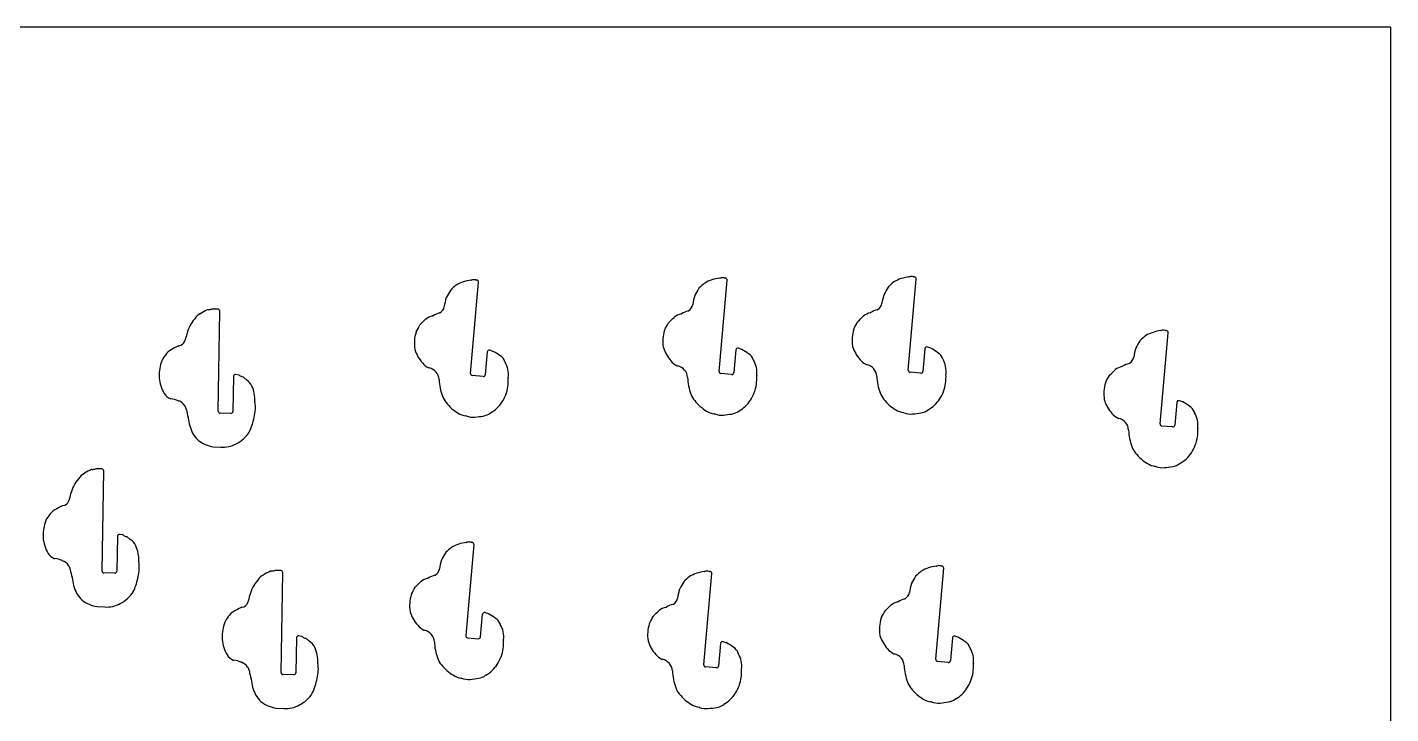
# Model space of a CAD drawing. Extents: x 0 to 821, y 0 to 548.
# Drawn here: x 543.2 to 820.6, y 408.6 to 548.2 of the extents above; entities that cross this region are included whole.
import ezdxf

# ---------------------------------------------------------------- set-up
doc = ezdxf.new("R2010")
doc.units = 0
doc.layers.add('WHITE', color=7, linetype='CONTINUOUS')

msp = doc.modelspace()

# ---------------------------------------------------------------- linework, layer by layer
at = {"layer": 'WHITE', "linetype": 'CONTINUOUS'}
for p, q in [((820.574183, 548.229817), (0, 548.229817)), ((820.574183, 0), (820.574183, 548.229817)), ((634.653925, 496.820281), (634.523657, 496.829866)), ((683.933925, 478.250281), (685.573533, 496.789747)), ((685.203925, 497.230281), (685.073466, 497.239589)), ((722.423925, 478.49028), (724.063925, 497.030281)), ((723.693533, 497.469747), (723.563925, 497.480281)), ((633.383925, 477.840281), (635.013935, 496.380382)), ((581.983925, 490.910281), (580.843925, 490.920281)), ((582.043863, 470.150344), (582.373925, 490.500281)), ((773.654402, 467.569678), (775.283925, 486.110281)), ((774.913533, 486.549747), (774.793925, 486.560281)), ((688.493925, 482.730281), (687.863662, 482.950108)), ((725.824126, 482.850411), (725.413925, 478.230281)), ((726.983925, 482.970281), (726.353925, 483.190281)), ((636.773925, 482.200281), (636.373924, 477.580278)), ((637.943925, 482.320281), (637.304125, 482.540409)), ((687.333925, 482.600281), (686.923924, 477.990282)), ((585.153949, 477.220091), (585.043925, 470.100281)), ((586.233545, 477.479729), (585.633925, 477.600281)), ((635.933925, 477.220281), (633.743526, 477.409759)), ((686.493925, 477.620281), (684.293526, 477.819759)), ((724.983527, 477.869759), (722.793925, 478.060281)), ((777.044126, 471.930411), (776.633925, 467.310281)), ((778.213925, 472.05028), (777.573925, 472.270281)), ((584.633925, 469.710281), (582.433925, 469.750281)), ((776.204405, 466.949681), (774.013925, 467.140281)), ((581.003745, 462.920047), (582.593925, 462.840281)), ((558.363925, 458.410281), (557.22432, 458.42032)), ((558.423925, 437.650281), (558.753925, 458.000281)), ((561.543925, 444.720281), (561.423925, 437.600281)), ((562.613925, 444.980281), (562.023949, 445.100092)), ((634.053924, 443.050282), (632.413925, 424.510281)), ((633.554234, 443.489742), (633.683925, 443.480281)), ((729.273925, 438.660281), (729.144043, 438.669752)), ((561.013925, 437.210281), (558.813864, 437.250345)), ((594.773925, 437.750281), (593.64442, 437.76033)), ((594.843925, 416.990281), (595.173863, 437.340346)), ((680.843925, 418.580281), (682.483924, 437.120282)), ((682.113925, 437.550281), (681.984043, 437.559752)), ((728.003925, 419.690281), (729.64398, 438.230024)), ((557.433925, 430.410281), (558.984382, 430.340471)), ((635.403446, 424.239882), (635.813925, 428.860281)), ((636.344125, 429.200409), (636.973925, 428.980281)), ((599.033925, 424.320281), (598.433949, 424.440092)), ((732.563925, 424.170281), (731.923662, 424.390108)), ((597.953925, 424.060281), (597.843925, 416.940281)), ((632.784319, 424.069815), (634.973925, 423.880281)), ((684.233925, 422.930281), (683.833924, 418.310278)), ((685.403925, 423.060281), (684.76367, 423.270325)), ((731.393925, 424.040281), (730.994391, 419.429676)), ((730.553925, 419.060281), (728.363448, 419.25988)), ((597.433925, 416.550281), (595.233864, 416.590345)), ((683.393925, 417.950281), (681.203922, 418.140281)), ((593.853925, 409.750281), (595.404164, 409.67967))]:
    msp.add_line(p, q, dxfattribs=at)
for centre, radius, start, end in [((634.519925, 488.652281), 8.2186, 96.9607, 119.571957), ((633.468015, 497.199151), 0.392844, -81.817839, -69.804867), ((634.033192, 495.519806), 1.37925, 73.102791, 108.146314), ((634.521808, 497.233531), 0.403669, -102.552195, -89.73752), ((634.619925, 496.425281), 0.39656, -6.501, 85.080338), ((685.045925, 489.054281), 8.21361, 96.7958, 119.397563), ((684.034101, 497.609504), 0.401309, -84.294367, -71.187081), ((684.611232, 495.930191), 1.37441, 73.813844, 109.011148), ((685.08539, 497.63147), 0.392063, -103.425395, -91.74287), ((685.17398, 496.82984), 0.401559, -5.730159, 85.723478), ((723.55661, 489.301243), 8.217878, 96.869443, 119.548965), ((722.565686, 497.855297), 0.395251, -88.83944, -77.034304), ((723.100258, 496.170475), 1.37401, 73.772372, 108.936327), ((723.571315, 497.882868), 0.402655, -102.490385, -91.051678), ((723.663892, 497.068944), 0.401897, -5.520573, 85.770494), ((650.336462, 481.622114), 24.7908, 148.080489, 151.870118), ((629.645546, 494.536252), 0.401043, 138.872091, 151.161937), ((638.268577, 486.007387), 12.5287, 128.880205, 135.428359), ((630.654581, 495.450638), 0.398246, 118.603478, 128.920725), ((679.376107, 493.514232), 0.399431, 148.945329, 158.570245), ((700.961163, 482.145166), 24.7949, 148.39241, 152.170986), ((680.174701, 494.919), 0.397495, 132.891527, 146.197086), ((688.833532, 486.411351), 12.5361, 128.881949, 135.421753), ((681.239926, 495.880643), 0.399528, 124.41127, 133.601219), ((726.561716, 490.841661), 9.569744, 161.360448, 172.503157), ((717.863406, 493.749808), 0.398946, 148.225541, 157.841348), ((739.45688, 482.394461), 24.795146, 148.417754, 152.196608), ((718.663925, 495.158281), 0.39753, 132.70086, 146.058), ((727.320925, 486.659281), 12.528678, 128.895496, 135.438), ((719.728872, 496.119924), 0.39971, 124.265657, 133.418088), ((626.214576, 491.75967), 1.851271, -59.161399, -10.573543), ((637.516155, 490.207967), 9.55889, 161.442339, 172.715693), ((628.845869, 493.15553), 0.402852, 157.409968, 166.413066), ((676.764264, 492.169484), 1.851543, -59.136372, -10.566108), ((688.066155, 490.617967), 9.55889, 161.442339, 172.715693), ((715.250724, 492.40516), 1.85005, -58.990746, -9.800747), ((582.70729, 484.1367), 7.242196, 138.974128, 165.254947), ((576.956213, 489.165691), 0.397971, -43.752519, -34.595977), ((579.642025, 487.53682), 2.74396, 116.131164, 149.251441), ((578.313378, 490.380066), 0.398299, -72.445551, -64.677221), ((582.751514, 483.693711), 7.631273, 111.989868, 124.003825), ((580.048993, 490.401199), 0.399856, 94.965529, 112.800535), ((579.741625, 495.058007), 4.26718, -86.335153, -76.408279), ((580.833925, 490.520281), 0.400125, 88.567904, 102.924), ((581.973925, 490.510281), 0.400125, -1.432096, 88.5679), ((540.72869, 573.705927), 119.060513, -46.188099, -45.462518), ((624.496457, 488.536957), 0.40078, 123.728181, 130.750256), ((626.646925, 485.636281), 4.01117, 104.487, 126.270008), ((625.562855, 489.916471), 0.404673, -78.506476, -61.835775), ((628.612741, 484.783807), 5.56619, 106.160465, 120.904944), ((626.963925, 490.524281), 0.406541, -75.822839, -60.587), ((673.981515, 487.906724), 0.397191, 132.372806, 150.705888), ((591.267925, 574.095281), 119.06, -46.173796, -45.456), ((675.051743, 488.950156), 0.394858, 123.453857, 132.817699), ((677.208456, 486.046677), 4.01117, 104.509601, 126.29503), ((676.108116, 490.31208), 0.393887, -75.987575, -60.219349), ((679.151157, 485.189062), 5.56481, 105.924782, 120.77583), ((677.510329, 490.918403), 0.394901, -73.223692, -58.935362), ((561.18625, 568.709305), 171.001, -28.570116, -28.03384), ((712.473883, 488.138436), 0.404043, 131.90629, 150.068643), ((629.735703, 574.323748), 119.068, -46.162512, -45.444313), ((713.547882, 489.194299), 0.395434, 124.571343, 133.823479), ((715.697506, 486.286431), 4.011393, 104.490864, 126.285971), ((714.599616, 490.552452), 0.393661, -76.164655, -60.35357), ((717.641519, 485.429165), 5.564702, 105.931234, 120.7738), ((716.001458, 491.15874), 0.395005, -73.431219, -59.181675), ((569.871251, 486.76674), 5.88517, -23.601631, -7.682666), ((629.704925, 483.928281), 7.76056, 162.978, 188.729448), ((622.669231, 486.103897), 0.396735, 153.68437, 165.966954), ((472.588914, 568.891723), 171.003564, -28.888112, -28.349887), ((623.437074, 487.5154), 0.394702, 135.935277, 153.763853), ((680.252814, 484.312923), 7.75652, 162.775236, 188.620676), ((673.225173, 486.493449), 0.39837, 151.99712, 163.019515), ((522.543022, 568.198055), 171.009791, -28.469027, -27.928971), ((718.742574, 484.55615), 7.755255, 162.795607, 188.570123), ((711.721643, 486.749725), 0.400092, 153.084418, 165.483859), ((778.541841, 475.74002), 12.528834, 128.90158, 135.443351), ((770.923925, 485.180281), 0.39829, 118.491645, 128.884), ((774.788491, 478.385228), 8.215352, 96.955026, 119.573185), ((773.784925, 486.935281), 0.395171, -88.729, -76.91926), ((774.319805, 485.250606), 1.373969, 73.777037, 108.917237), ((774.791119, 486.963686), 0.403415, -102.521234, -89.601586), ((774.883892, 486.148944), 0.401897, -5.520573, 85.770494), ((581.091808, 469.175186), 15.950708, 116.823136, 122.617504), ((574.074673, 483.049453), 0.402866, 95.764551, 116.606665), ((573.892774, 484.899266), 1.45587, -84.425035, -19.617866), ((622.430129, 482.766947), 0.396146, -177.617528, -167.322367), ((629.448648, 485.099128), 7.79014, -161.908444, -138.720514), ((672.971635, 483.247444), 0.3997, -165.931171, -156.80242), ((680.007012, 485.485009), 7.78055, -162.072101, -138.894625), ((687.734169, 482.570197), 0.401373, 71.178207, 175.701599), ((688.396925, 482.339281), 0.402852, 67.0629, 76.067241), ((683.711925, 473.594281), 10.3221, 52.9278, 62.024816), ((711.469638, 483.47678), 0.403017, -169.084416, -158.65552), ((718.501277, 485.726191), 7.78493, -162.074091, -138.909748), ((726.223744, 482.810343), 0.401622, 71.086619, 174.274218), ((726.886353, 482.582949), 0.399432, 66.832336, 75.860989), ((722.245762, 473.805895), 10.326473, 52.97534, 62.315299), ((777.783579, 479.92622), 9.560576, 161.370739, 172.525036), ((769.113565, 482.880101), 0.402313, 156.603101, 165.580865), ((790.617636, 471.370069), 24.79164, 148.129622, 151.919299), ((769.911724, 484.261944), 0.400656, 137.924567, 150.368209), ((579.343459, 477.308746), 9.309485, 163.134637, 182.640697), ((574.342211, 478.775609), 4.098045, 138.896698, 162.47459), ((570.939952, 481.718812), 0.401008, -38.397497, -28.119212), ((573.642381, 480.127492), 2.735534, 114.82372, 149.160698), ((626.424759, 482.349477), 3.70434, -139.825021, -114.921446), ((637.173743, 482.160343), 0.401808, 71.065406, 174.295667), ((637.846925, 481.929281), 0.402852, 67.0629, 76.067241), ((633.161925, 473.184281), 10.3221, 52.9278, 62.024816), ((638.392785, 479.631753), 2.04477, 16.418814, 60.993821), ((640.735785, 480.326736), 0.399151, -162.952676, -148.882747), ((636.153951, 477.591492), 4.93703, -6.99847, 30.813446), ((676.974401, 482.7599), 3.70434, -139.816457, -114.913965), ((688.942785, 480.041753), 2.04477, 16.418814, 60.993821), ((691.294444, 480.737575), 0.407678, -163.196652, -149.350196), ((686.703818, 478.000414), 4.93703, -6.985869, 30.81837), ((715.464326, 482.99999), 3.704731, -139.816736, -114.90198), ((727.436775, 480.289794), 2.038252, 16.237949, 59.738801), ((729.783497, 480.980668), 0.408105, -162.764151, -148.915688), ((725.196974, 478.226693), 4.941715, -6.819759, 30.974295), ((768.879223, 474.512789), 5.565739, 106.117482, 120.870369), ((767.237925, 480.245281), 0.397409, -75.988, -60.465518), ((766.481305, 481.485509), 1.85005, -59.011755, -9.81978), ((585.553104, 477.209244), 0.399302, 78.322317, 178.443384), ((586.150325, 477.091008), 0.39753, 55.766759, 77.916054), ((587.576374, 479.283282), 2.21785, -122.830319, -103.886629), ((586.945925, 476.739281), 0.403033, 48.320425, 75.906), ((625.040923, 479.343784), 0.395572, -116.593596, -104.222152), ((624.41294, 476.451005), 2.564857, 3.116365, 78.056305), ((633.783897, 477.808922), 0.401199, 175.517074, 264.22482), ((635.973925, 477.620281), 0.401995, -95.710593, -5.711), ((675.583925, 479.760281), 0.398121, -115.278, -101.65101), ((674.966951, 476.855816), 2.571069, 3.21404, 77.954431), ((684.333897, 478.218922), 0.401199, 175.517074, 264.22482), ((686.523925, 478.020281), 0.401123, -94.289153, -4.289), ((680.164271, 476.885426), 11.4483, -6.297838, 2.226929), ((692.003771, 477.363556), 0.401229, 174.795752, 184.757584), ((714.072622, 480.00089), 0.398459, -114.974734, -101.390891), ((713.456925, 477.096281), 2.570713, 3.21107, 77.942575), ((727.052925, 477.742281), 11.040835, -177.393959, -159.467), ((722.823925, 478.460281), 0.401123, 175.711, 265.710847), ((725.019277, 478.264249), 0.396107, -95.178146, -4.919455), ((718.653749, 477.113691), 11.449038, -6.286713, 2.283834), ((730.487925, 477.549281), 0.394772, 166.731, 177.001119), ((612.913428, 558.720448), 171.003, -28.925672, -28.387464), ((763.71399, 477.2444), 0.400831, 136.539522, 153.986841), ((681.410864, 563.823839), 119.056, -46.460551, -45.738632), ((764.803925, 478.300281), 0.396985, 130.995899, 139.086), ((766.915888, 475.366013), 4.010772, 104.470815, 126.263795), ((765.833185, 479.636923), 0.395648, -78.265811, -61.255017), ((575.353925, 477.239281), 5.322216, -176.127469, -158.741), ((576.24781, 476.820725), 6.045856, -165.525053, -149.587819), ((605.879925, 498.084281), 28.12951, -131.573, -130.172254), ((588.037413, 476.846201), 0.396989, -139.860716, -131.676368), ((586.153373, 473.979326), 3.038319, 25.147074, 57.777151), ((582.634941, 472.424674), 6.884473, -2.366908, 24.416077), ((638.001989, 477.098896), 11.0397, -177.360195, -159.317064), ((633.312502, 476.30714), 7.75934, -33.891643, -8.474419), ((629.604237, 476.476117), 11.4583, -6.577195, 2.22153), ((641.453771, 476.953556), 0.401229, 174.795752, 184.757584), ((688.565899, 477.480879), 11.0424, -177.503893, -159.480468), ((683.860925, 476.713281), 7.75864, -33.861, -8.02913), ((722.347925, 476.944281), 7.762169, -33.855913, -8.03), ((769.974925, 473.658281), 7.760546, 162.978658, 188.732), ((762.944157, 475.834788), 0.401295, 154.01009, 166.27374), ((573.387792, 475.335479), 2.832424, -146.209617, -112.064003), ((572.4911, 473.073835), 0.400007, -114.72146, -99.700148), ((571.84382, 467.756874), 4.95671, 65.571466, 83.281618), ((574.085925, 472.620281), 0.399688, -118.745532, -107.731), ((573.417468, 470.217334), 2.09486, 29.862058, 74.871239), ((582.383925, 470.884281), 7.236492, -15.584352, 9.34928), ((589.909853, 472.152018), 0.396485, -178.314245, -166.55891), ((631.226608, 474.365247), 3.7391, -161.837412, -138.549529), ((635.453904, 477.471047), 8.97587, -141.554058, -120.90406), ((634.372901, 475.388713), 6.36927, -60.970473, -32.352516), ((681.773039, 474.771931), 3.73423, -161.874645, -138.551421), ((686.002589, 477.882703), 8.97587, -141.540554, -120.892077), ((684.90311, 475.779824), 6.37608, -60.697606, -32.113389), ((720.267325, 475.015142), 3.733902, -162.135753, -138.885423), ((724.489209, 478.133922), 8.975598, -141.60898, -120.868732), ((723.415523, 476.040613), 6.374054, -60.912679, -32.456408), ((762.699925, 472.501281), 0.396174, -176.939352, -166.75), ((769.724596, 474.807205), 7.788222, -162.077121, -138.922758), ((777.443744, 471.890343), 0.401622, 71.086619, 174.274218), ((778.115345, 471.659952), 0.402585, 66.868165, 75.825947), ((773.475792, 462.885872), 10.32648, 52.974138, 62.315506), ((575.592212, 471.434658), 0.398184, -154.045929, -145.57829), ((573.947858, 470.21176), 1.651425, 7.936435, 37.172267), ((583.944925, 471.513281), 8.43009, -172.684, -161.868), ((575.558149, 468.751727), 0.39989, 8.343059, 20.194952), ((585.416, 469.780551), 9.511863, -174.142081, -154.460163), ((582.443925, 470.150281), 0.400125, 179.991, 268.567904), ((584.643925, 470.110281), 0.400125, -91.432, -1.432096), ((578.113408, 470.937266), 11.416997, -26.122911, -10.07429), ((632.901925, 473.067281), 3.88728, -121.967, -97.062427), ((632.36847, 468.810723), 0.402638, 70.280787, 82.075167), ((633.971925, 473.177281), 4.24903, -110.206, -85.798328), ((629.341829, 511.338086), 42.6853, -83.352331, -81.075688), ((635.50514, 472.276165), 3.14028, -81.605526, -52.33642), ((637.681157, 469.483474), 0.400373, 122.905022, 129.976836), ((683.475337, 473.469387), 3.89231, -122.322605, -97.402358), ((682.933925, 469.217281), 0.394264, 70.790518, 84.1856), ((684.5047, 473.579723), 4.24237, -109.857409, -85.54717), ((679.885925, 511.746281), 42.6839, -83.343, -81.066), ((686.070354, 472.693199), 3.14451, -81.878456, -52.75181), ((688.195905, 469.869778), 0.389891, 116.213454, 124.757193), ((721.960137, 473.711779), 3.883514, -122.315705, -97.334535), ((721.38449, 469.470014), 0.398121, 64.812318, 78.427271), ((722.994837, 473.830952), 4.252246, -109.807375, -85.834934), ((718.441791, 511.995298), 42.683166, -83.459447, -81.156706), ((724.545925, 472.926281), 3.14028, -81.62, -52.362), ((726.69628, 470.115479), 0.398943, 117.152465, 125.678592), ((766.687742, 472.084497), 3.710379, -139.802983, -114.93103), ((778.660925, 469.364281), 2.045951, 16.356689, 59.668), ((781.006081, 470.055764), 0.399035, -163.203451, -148.956134), ((776.423986, 467.321783), 4.93672, -6.99842, 30.805261), ((765.292153, 469.081112), 0.398584, -114.998021, -101.318535), ((764.682925, 466.181281), 2.564574, 3.10808, 78.050331), ((778.270893, 466.822979), 11.038601, -177.39011, -159.461765), ((774.048974, 467.534834), 0.396107, 174.95335, 264.923584), ((776.243405, 467.339333), 0.391599, -95.715558, -4.254632), ((769.873765, 466.193828), 11.459018, -6.280352, 2.279416), ((781.723787, 466.683747), 0.401528, 174.779207, 184.880487), ((582.19377, 468.758291), 6.181411, -150.128718, -133.302431), ((582.111157, 469.581099), 6.752479, -127.996352, -99.439196), ((582.986496, 468.32024), 5.494003, -94.097539, -60.469978), ((583.073107, 469.180901), 6.220266, -65.076473, -31.721061), ((773.575713, 466.044967), 7.767255, -34.014636, -8.176483), ((771.498925, 464.081281), 3.740105, -162.398315, -139.053), ((775.695398, 467.226941), 8.979128, -141.441688, -120.751959), ((774.635268, 465.120472), 6.374193, -60.911538, -32.454102), ((559.158098, 451.201943), 7.63348, 112.200302, 124.13696), ((556.429892, 457.901402), 0.399857, 93.673388, 112.974155), ((556.126509, 462.556582), 4.265199, -86.266065, -76.476816), ((557.216201, 458.019228), 0.401174, 88.840253, 103.304762), ((558.353925, 458.010281), 0.400125, -1.432, 88.567904), ((773.203046, 462.782562), 3.887477, -122.677342, -97.674794), ((772.642338, 458.537838), 0.394264, 70.512376, 83.952787), ((774.214397, 462.911831), 4.253663, -109.795045, -85.692029), ((769.623925, 501.070281), 42.683441, -83.394482, -81.105), ((775.782356, 462.009342), 3.140307, -81.91879, -52.739946), ((777.957037, 459.218682), 0.399528, 123.910523, 133.187681), ((559.087925, 451.627281), 7.24173, 138.979, 165.585918), ((553.338142, 456.667503), 0.405412, -45.109483, -34.121869), ((556.014925, 455.031281), 2.73234, 115.841, 148.962414), ((554.645452, 457.850544), 0.401954, -63.633278, -55.279272), ((546.253343, 454.226246), 5.875086, -23.427648, -7.78988), ((550.013925, 447.611281), 2.7366, 115.539, 148.778513), ((557.504575, 436.693576), 15.9495, 116.958499, 122.930413), ((550.451885, 450.549182), 0.402241, 95.369219, 116.254656), ((550.277137, 452.403207), 1.460001, -84.611424, -20.56442), ((555.722925, 444.800281), 9.3088, 163.143, 182.648729), ((550.73274, 446.277068), 4.10493, 139.011068, 162.672032), ((547.323796, 449.215619), 0.396101, -38.406563, -27.973767), ((551.746925, 444.727281), 5.33486, -176.161, -158.481717), ((561.942925, 444.709281), 0.399122, 78.2871, 178.420817), ((562.528565, 444.592211), 0.397347, 55.513841, 77.594767), ((563.957476, 446.78257), 2.218023, -122.874081, -103.917962), ((563.326892, 444.238422), 0.403108, 48.483358, 76.064789), ((582.259925, 465.584281), 28.1295, -131.5727, -130.172), ((564.388865, 444.377436), 0.397538, -133.73768, -124.426601), ((562.537925, 441.475281), 3.04495, 25.1562, 57.718737), ((552.626242, 444.348105), 6.05159, -164.888529, -149.100102), ((549.775418, 442.828553), 2.82958, -145.85581, -112.258355), ((559.015876, 439.92109), 6.8942, -2.334097, 24.404893), ((649.441163, 428.395166), 24.7949, 148.39241, 152.170986), ((628.654701, 441.169), 0.397495, 132.891527, 146.197086), ((637.310925, 432.669281), 12.528678, 128.894, 135.439216), ((629.717925, 442.129281), 0.399526, 124.064, 133.208971), ((633.547339, 435.311331), 8.218, 96.87341, 119.551766), ((632.508089, 443.868445), 0.402062, -82.029423, -70.245011), ((633.075428, 442.180129), 1.37914, 73.198346, 108.230133), ((633.566857, 443.891597), 0.402053, -103.341484, -91.799089), ((633.653925, 443.080281), 0.401123, -4.289, 85.710847), ((548.860985, 440.578116), 0.400508, -113.135891, -96.818469), ((548.231925, 435.255281), 4.95937, 65.558879, 83.2663), ((550.489925, 440.107281), 0.394975, -121.436, -111.65505), ((549.805839, 437.71143), 2.099038, 29.964757, 75.138692), ((551.992925, 438.878281), 0.387184, -162.186, -154.211506), ((550.327731, 437.71267), 1.651635, 7.91843, 37.139741), ((558.763925, 438.386281), 7.23592, -15.279, 9.337331), ((566.303705, 439.598143), 0.401569, 173.971977, 185.41068), ((636.546155, 436.867967), 9.55889, 161.442339, 172.715693), ((627.856107, 439.764232), 0.399431, 148.945329, 158.570245), ((729.136925, 430.501281), 8.20928, 96.9477, 119.585), ((728.088105, 439.048448), 0.402059, -82.022664, -70.247243), ((728.675374, 437.370148), 1.37604, 73.606701, 109.149516), ((729.201555, 439.062681), 0.397116, -110.307534, -98.327121), ((729.248946, 438.26453), 0.396538, -4.992184, 86.388496), ((560.322925, 439.013281), 8.4279, -172.685, -161.862868), ((551.93768, 436.255028), 0.399528, 7.857605, 19.706781), ((561.798882, 437.270702), 9.51409, -174.202451, -154.332302), ((558.823925, 437.650281), 0.400062, 180, 268.559), ((561.023925, 437.610281), 0.400125, -91.432096, -1.432), ((554.485925, 438.415281), 11.4237, -25.761, -11.897), ((554.482925, 438.407281), 11.424989, -11.854641, -9.714339), ((595.503925, 430.969281), 7.2372, 138.971, 165.593419), ((589.73235, 435.971809), 0.400887, -38.898556, -28.627456), ((592.441505, 434.376565), 2.74329, 116.119489, 149.236651), ((591.113993, 437.209981), 0.389172, -72.072412, -64.087279), ((595.554111, 430.53476), 7.63159, 112.012609, 124.022811), ((592.848881, 437.241188), 0.400142, 94.994955, 112.817098), ((592.547532, 441.898382), 4.266902, -86.418988, -76.489304), ((593.636909, 437.360214), 0.400187, 88.92459, 103.366336), ((594.773925, 437.350281), 0.400062, -1.423, 90), ((539.747925, 520.355281), 119.060084, -46.17387, -45.456), ((623.536627, 435.204072), 0.402641, 123.534165, 132.738999), ((625.669172, 432.287596), 4.01523, 104.204363, 125.909833), ((624.58787, 436.570764), 0.402328, -76.189579, -60.792116), ((627.634016, 431.439878), 5.56481, 105.955399, 120.804757), ((625.9879, 437.176881), 0.403719, -73.241038, -59.233123), ((625.243925, 438.419281), 1.85184, -59.118, -10.558), ((677.104426, 435.264976), 0.401043, 138.629573, 150.839829), ((685.728577, 426.737387), 12.5287, 128.880205, 135.428359), ((678.116334, 436.17496), 0.403771, 118.471631, 128.608106), ((681.977712, 429.391377), 8.20928, 96.953234, 119.591633), ((680.928105, 437.938448), 0.402059, -82.022664, -70.247243), ((681.515508, 436.250111), 1.38557, 73.738516, 109.018578), ((682.041189, 437.952816), 0.397197, -110.283224, -98.272084), ((682.083925, 437.150281), 0.401123, -4.289, 85.710847), ((744.984252, 423.520349), 24.7838, 148.227872, 151.987844), ((724.265233, 436.375895), 0.401043, 138.804232, 151.041821), ((732.936336, 427.890543), 12.5326, 129.147943, 135.722144), ((725.232936, 437.274493), 0.394978, 112.17036, 121.903723), ((558.563925, 436.269281), 6.18472, -149.708, -132.777004), ((559.455543, 436.682571), 6.22385, -64.818289, -31.287388), ((582.672925, 433.600281), 5.88025, -23.774563, -8.118), ((628.732925, 430.567281), 7.755786, 162.802, 188.57934), ((621.708206, 432.761841), 0.396735, 153.352502, 165.605794), ((471.004553, 514.39484), 170.996394, -28.44764, -27.907551), ((622.467344, 434.161576), 0.4049, 132.512868, 150.555816), ((684.975925, 430.937281), 9.55889, 161.438, 172.708807), ((676.282097, 433.836211), 0.394975, 148.891535, 158.624823), ((697.861386, 422.475779), 24.7813, 148.401208, 152.18214), ((720.839444, 433.607995), 1.847948, -59.255554, -10.841492), ((732.140044, 432.066623), 9.56046, 161.498121, 172.826919), ((723.444115, 434.95096), 0.399431, 148.395809, 158.014069), ((558.484876, 437.088087), 6.76, -127.564788, -98.943835), ((559.377925, 435.821281), 5.49492, -94.107, -60.259778), ((593.879171, 416.007386), 15.9523, 116.770898, 122.773143), ((586.872017, 429.889194), 0.402241, 95.388143, 116.288157), ((586.690925, 431.737281), 1.45461, -84.345888, -20.421), ((674.087516, 426.357177), 4.01523, 104.179987, 125.885423), ((672.993969, 430.63601), 0.401296, -74.099623, -56.755564), ((676.039882, 425.499986), 5.57043, 105.787855, 120.484611), ((674.395495, 431.241136), 0.402052, -71.314672, -55.377807), ((673.680076, 432.498371), 1.847399, -59.275709, -10.856618), ((635.337925, 515.535281), 119.06, -46.173796, -45.456), ((719.153925, 430.420281), 0.396989, 130.914, 139.191211), ((721.243347, 427.475135), 4.00634, 104.153478, 125.903768), ((720.153496, 431.745876), 0.401444, -74.064216, -56.68858), ((723.235393, 426.625417), 5.57528, 106.158016, 120.879556), ((721.590602, 432.365938), 0.396599, -76.399358, -60.792277), ((587.140993, 425.614214), 4.09787, 138.870197, 162.449485), ((583.743497, 428.555238), 0.396187, -38.305833, -27.904822), ((586.434925, 426.961281), 2.73234, 115.841, 148.968707), ((621.451511, 429.507937), 0.3997, -165.858219, -156.764986), ((628.495122, 431.730666), 7.78381, -162.192751, -138.957959), ((636.213743, 428.820343), 0.401808, 71.065406, 174.295667), ((636.880925, 428.601281), 0.390244, 66.9171, 76.213022), ((632.191925, 419.844281), 10.322133, 52.9278, 62.024816), ((637.430721, 426.29396), 2.039, 16.696766, 61.158751), ((519.823443, 509.208691), 171.002265, -28.730288, -28.188604), ((670.889638, 428.235022), 0.397191, 132.007256, 150.366112), ((588.177925, 514.425281), 119.06, -46.173796, -45.456), ((671.998925, 429.305281), 0.404042, 130.986, 139.117944), ((724.324925, 425.774281), 7.76202, 162.955, 188.773), ((717.291925, 427.925281), 0.40752, 151.44, 162.249813), ((566.983443, 510.318691), 171.002265, -28.730288, -28.188604), ((718.049638, 429.345022), 0.397191, 132.007256, 150.366112), ((592.133658, 424.149401), 9.30048, 163.120335, 182.705987), ((598.352925, 424.049281), 0.399122, 78.2871, 178.420817), ((625.4544, 429.009902), 3.70434, -139.816427, -114.913929), ((624.066925, 426.019281), 0.407632, -115.119, -101.808524), ((623.44695, 423.105821), 2.571064, 3.207683, 77.954397), ((632.813968, 424.470715), 0.401995, 174.351573, 265.770425), ((639.777925, 426.979281), 0.406536, -165.832499, -150.587), ((635.186857, 424.235713), 4.94197, -6.807376, 30.981225), ((677.164925, 424.664281), 7.76202, 162.955, 188.773), ((670.131925, 426.815281), 0.40752, 151.44, 162.249813), ((717.047925, 424.625281), 0.395728, -174.946, -166.017329), ((724.072635, 426.932175), 7.7886, -162.033084, -138.777829), ((731.794169, 424.010197), 0.401373, 71.178207, 175.701599), ((588.156815, 424.066916), 5.32522, -176.160371, -158.438798), ((589.050098, 423.655626), 6.04677, -165.189416, -149.431166), ((598.948565, 423.932211), 0.397347, 55.513841, 77.594767), ((600.377476, 426.12257), 2.218023, -122.874081, -103.917962), ((599.746892, 423.578422), 0.403108, 48.483358, 76.064789), ((618.679925, 444.924281), 28.1295, -131.5727, -130.172), ((600.833925, 423.690281), 0.396989, -139.068471, -130.914), ((598.952328, 420.821555), 3.03775, 25.089963, 57.736368), ((595.434873, 419.263035), 6.88465, -2.352624, 24.42349), ((637.047946, 423.729797), 11.0444, -177.508511, -159.487531), ((635.004359, 424.280248), 0.401123, -94.351391, -5.775579), ((632.337418, 422.963525), 7.76212, -33.848287, -8.027303), ((628.644111, 423.133976), 11.4483, -6.290537, 2.232187), ((640.477609, 423.557954), 0.394494, 166.517019, 176.814167), ((669.887925, 423.515281), 0.395728, -174.946, -166.017329), ((676.912598, 425.822288), 7.7886, -162.032207, -138.777496), ((684.629176, 422.89719), 0.396634, 70.178582, 175.214326), ((685.255925, 422.689281), 0.399431, 58.618, 68.251864), ((680.662419, 413.888405), 10.3261, 53.230175, 62.290599), ((685.847842, 420.36756), 2.05056, 16.490774, 60.946687), ((721.03321, 424.207947), 3.70754, -139.49079, -114.705772), ((732.415925, 423.799281), 0.399431, 58.618, 68.251864), ((727.827532, 415.005321), 10.3176, 53.227248, 62.297878), ((733.007828, 421.477607), 2.05056, 16.489387, 60.931951), ((735.352071, 422.173797), 0.394881, -163.195313, -148.946993), ((730.773948, 419.439471), 4.93764, -7.092224, 30.831773), ((586.184733, 422.177097), 2.83369, -145.703986, -111.989326), ((585.286872, 419.915752), 0.400911, -114.016141, -99.064346), ((584.642925, 414.597281), 4.95671, 65.553695, 83.2711), ((586.882382, 419.462195), 0.399677, -118.08874, -107.201503), ((586.216372, 417.059245), 2.094073, 29.788295, 74.83491), ((595.183663, 417.725324), 7.23592, -15.27115, 9.34561), ((602.709944, 418.988383), 0.396303, -178.849151, -167.167068), ((630.256925, 421.024281), 3.739083, -161.853, -138.567087), ((673.884766, 423.079469), 3.70434, -139.82519, -114.921183), ((672.460084, 420.098584), 0.402302, -109.79169, -98.020714), ((671.867939, 417.186994), 2.569747, 2.97484, 77.960557), ((688.192071, 421.063797), 0.394881, -163.195313, -148.946993), ((683.611902, 418.329095), 4.93959, -7.079833, 30.823347), ((719.660498, 421.197491), 0.399063, -116.311727, -104.032341), ((719.032937, 418.301056), 2.564807, 3.099275, 78.056005), ((728.398885, 419.654841), 0.396548, 174.872607, 264.872965), ((730.594481, 419.459225), 0.401, -95.80471, -4.225857), ((736.073925, 418.800281), 0.401123, 175.775371, 184.289), ((588.387855, 418.283326), 0.398943, -152.574382, -144.182617), ((586.747731, 417.05267), 1.651635, 7.91843, 37.139741), ((596.742843, 418.353918), 8.4279, -172.680632, -161.859425), ((595.243925, 416.990281), 0.400062, 180, 268.559), ((597.443925, 416.950281), 0.400125, -91.432096, -1.432), ((634.457395, 424.162942), 8.97543, -141.290594, -120.635748), ((631.96229, 419.717049), 3.88044, -122.388382, -97.526909), ((634.535221, 418.936177), 3.14028, -81.607017, -52.331579), ((636.683925, 416.124281), 0.399035, 116.820509, 125.155), ((633.397402, 422.043547), 6.37173, -60.820913, -32.286603), ((685.459947, 417.8408), 11.038, -177.297501, -159.305987), ((681.243925, 418.540281), 0.401995, 174.289407, 264.289), ((683.433925, 418.350281), 0.401995, -95.710593, -5.711), ((677.064237, 417.216116), 11.4583, -6.292265, 2.22155), ((688.913925, 417.690281), 0.401123, 175.711962, 184.289), ((732.619886, 418.950113), 11.0377, -177.349678, -159.309211), ((727.930925, 418.153281), 7.75864, -33.861, -8.023976), ((724.224237, 418.326116), 11.4583, -6.292265, 2.22155), ((588.349978, 415.639129), 0.394454, 1.585097, 13.303347), ((598.211874, 416.638765), 9.51908, -174.038069, -154.162361), ((590.915494, 417.785451), 11.4191, -25.944532, -9.913759), ((631.409953, 415.46897), 0.403485, 70.587658, 83.734993), ((633.008496, 419.837805), 4.24865, -110.162479, -85.875579), ((628.379258, 457.997835), 42.6839, -83.361019, -81.085487), ((678.683039, 415.101931), 3.73423, -161.874645, -138.551421), ((680.773836, 417.050528), 7.756675, -31.830288, -8.079988), ((725.843039, 416.211931), 3.73423, -161.874645, -138.551421), ((730.072589, 419.322703), 8.97587, -141.540554, -120.892077), ((728.980513, 417.227051), 6.37366, -60.86576, -32.203796), ((594.970695, 415.626276), 6.18101, -149.510329, -132.644042), ((594.917783, 416.418165), 6.75222, -127.755748, -99.065115), ((595.876588, 416.032123), 6.21933, -64.140425, -31.423817), ((682.912634, 418.212646), 8.97587, -141.541022, -120.890987), ((680.382064, 413.790559), 3.88312, -122.347897, -97.369525), ((682.980925, 413.023281), 3.14425, -81.898, -52.75469), ((685.143925, 410.215281), 0.40078, 123.349971, 130.446), ((681.827044, 416.112904), 6.36662, -60.897527, -32.207657), ((680.711925, 416.950281), 7.7573, -33.051, -30.96), ((727.545308, 414.909406), 3.89231, -122.322095, -97.400182), ((726.986402, 410.65147), 0.402189, 70.042449, 81.768609), ((728.567265, 415.020519), 4.24407, -109.885535, -85.459627), ((723.941823, 453.18575), 42.6853, -83.325294, -81.047852), ((730.140925, 414.133281), 3.14425, -81.898, -52.75469), ((732.302371, 411.324262), 0.400551, 123.108973, 130.182372), ((595.785716, 415.160365), 5.49396, -93.98237, -59.316548), ((679.826402, 409.54147), 0.402189, 70.042449, 81.768609), ((681.407265, 413.910519), 4.24407, -109.885535, -85.459627), ((676.781823, 452.07575), 42.6853, -83.325294, -81.047852)]:
    msp.add_arc(centre, radius, start, end, dxfattribs=at)

doc.saveas('drawing.dxf')
